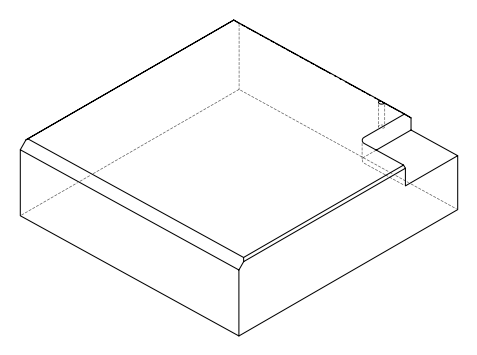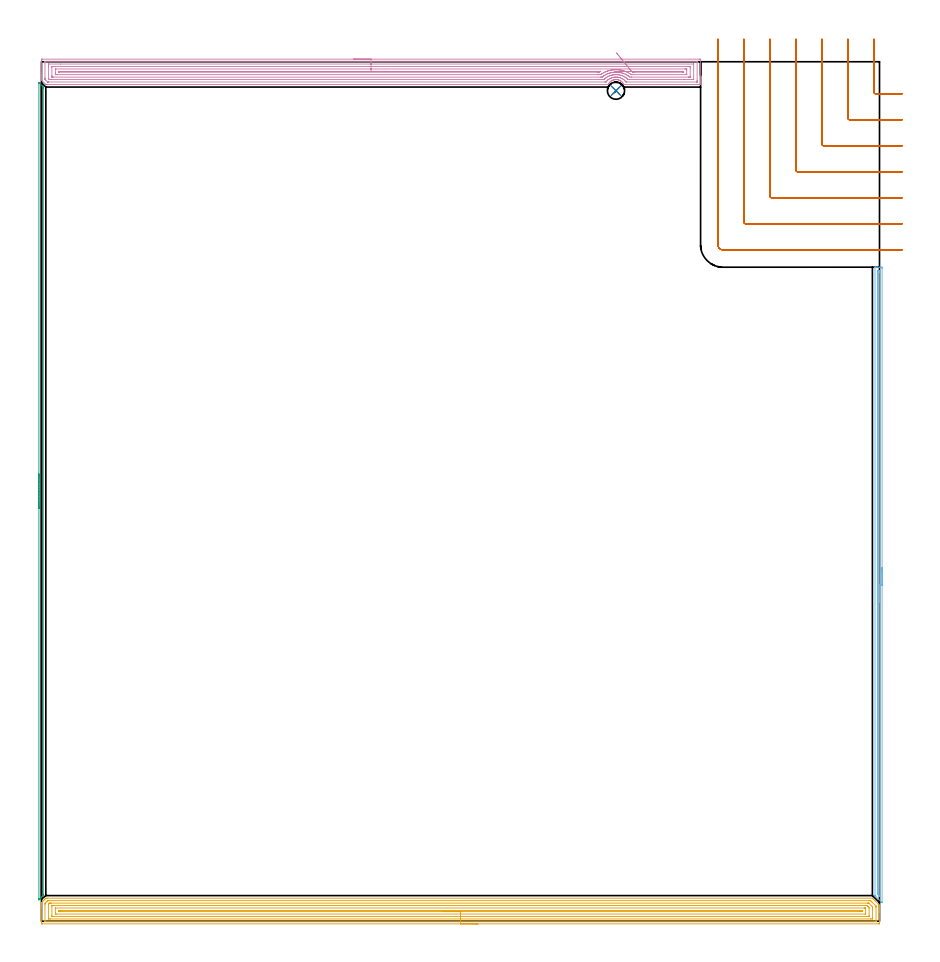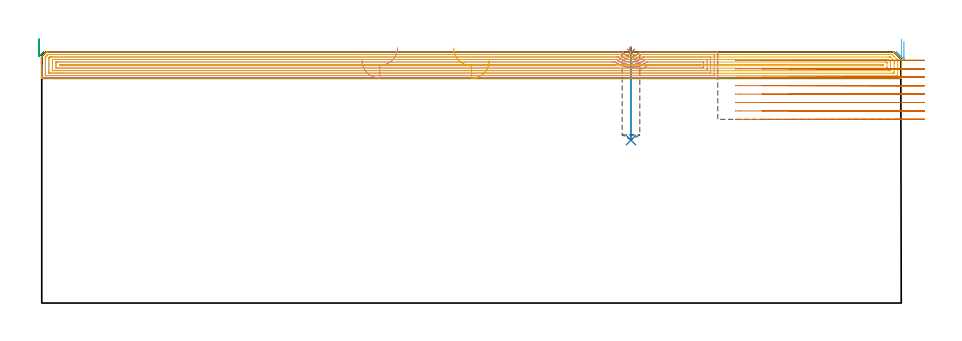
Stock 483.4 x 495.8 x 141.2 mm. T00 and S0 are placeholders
(PLAN: 7 operations, 3 tool changes, 68.9 min)
(1 SPOT_DRILL | STEP1POCKET | NXT0321_9005460120000 | 0.03 min | 4 mm3)
(2 DRILL_BLIND_HOLE_INTO_CENTER | STEP1POCKET | UGT0301_494 | 0.21 min | 3638 mm3)
(3 AREA_MILL | FG_CHAMFER_SURFACE | UGT0205_001 | 3.91 min | 1481 mm3)
(4 AREA_MILL_1 | FG_CHAMFER_SURFACE_1 | UGT0205_001 | 18.49 min | 41264 mm3)
(5 AREA_MILL_2 | FG_CHAMFER_SURFACE_2 | UGT0205_001 | 23.37 min | 52917 mm3)
(6 AREA_MILL_3 | FG_CHAMFER_SURFACE_3 | UGT0205_001 | 6 min | 3077 mm3)
(7 MILL_CORNER_NOTCH_RECTANGULAR | CORNER_NOTCH_RECTANGULAR | UGT0201_094 | Follow Part, ap 5, ae 75% | 16.94 min | 461401 mm3)
(TOOL NXT0321_9005460120000 | NC Spot Drill, 142deg, 12mm, Carbide, Uncoated | D12 PA142 FL30 Z2)
(TOOL UGT0301_494 | Carbide Drill 9.9 mm | D9.9 PA118 FL87 Z2)
(TOOL UGT0205_001 | Chamfer Mill 20 x 3 x 45 deg. | D20 FL50 Z2)
(TOOL UGT0201_094 | End mill 20 mm | D20 FL38 Z4)
(OP 1 SPOT_DRILL)
G17 G21 G94 G90
T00 M6
G54
G17 G0 G90 X331.4 Y479.1 S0 M3
G43 Z151.2 H0
G94 G81 G98 Z140.774 F250. R144.2
G80
M5
M2
(OP 2 DRILL_BLIND_HOLE_INTO_CENTER)
G17 G21 G94 G90
T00 M6
G54
G17 G0 G90 X331.4 Y479.1 S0 M3
G43 Z151.2 H0
G94 G81 G98 Z91.6 F250. R143.2
G80
M5
M2
(OP 3 AREA_MILL)
G17 G21 G94 G90
T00 M6
G54
G17 G0 G90 X-1.5 Y238. S1061 M3
G43 Z151.2 H0
Z148.7
G94 G1 Y238.038 Z147.828 F250.
Y238.152 Z146.963
Y238.341 Z146.112
Y238.603 Z145.28
Y238.937 Z144.474
Y239.34 Z143.7
Y239.808 Z142.964
Y240.339 Z142.272
Y240.929 Z141.629
Y241.572 Z141.04
Y242.264 Z140.508
Y243. Z140.04
Y243.774 Z139.637
Y244.58 Z139.303
Y245.412 Z139.041
Y246.263 Z138.852
Y247.128 Z138.738
Y248. Z138.7
X-1.499 Y483.671 Z138.699
X-1.494 Y483.683 Z138.703
X-1.475 Y483.671 Z138.723
X-1.358 Y483.558 Z138.841
X-0.169 Y482.369 Z140.031
X0.188 Y482.014 Z140.384
X0.317 Y481.883 Z140.516
X0.615 Y481.585 Z140.815
X0.911 Y481.287 Z141.109
X0.994 Y481.202 Z141.192
X1. Y480.393 Z141.2
Y15.606
X0.998 Y14.806 Z141.196
X0.996 Y14.799 Z141.194
X0.912 Y14.712 Z141.11
X0.626 Y14.424 Z140.821
X0.467 Y14.266 Z140.664
X0.35 Y14.149 Z140.547
X0.188 Y13.985 Z140.383
X0.02 Y13.819 Z140.218
X-0.25 Y13.549 Z139.948
X-0.427 Y13.372 Z139.77
X-1.009 Y12.791 Z139.19
X-1.492 Y12.308 Z138.706
X-1.494 Y12.325 Z138.705
X-1.498 Y12.478 Z138.702
X-1.5 Y12.794 Z138.7
Y12.925
Y248.
Y248.871 Z138.738
Y249.736 Z138.852
Y250.588 Z139.041
Y251.42 Z139.303
Y252.226 Z139.637
Y253. Z140.04
Y253.736 Z140.508
Y254.428 Z141.04
Y255.071 Z141.629
Y255.66 Z142.272
Y256.191 Z142.964
Y256.66 Z143.7
Y257.063 Z144.474
Y257.397 Z145.28
Y257.659 Z146.112
Y257.848 Z146.963
Y257.962 Z147.828
Y258. Z148.7
G0 Z151.2
M5
M2
(OP 4 AREA_MILL_1)
G17 G21 G94 G90
T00 M6
G54
G17 G0 G90 X180.1 Y497.3 S1061 M3
G43 Z151.2 H0
Z136.6
G94 G1 X180.138 Z135.728 F250.
X180.252 Z134.863
X180.441 Z134.012
X180.703 Z133.18
X181.037 Z132.374
X181.44 Z131.6
X181.908 Z130.864
X182.44 Z130.172
X183.029 Z129.529
X183.672 Z128.94
X184.364 Z128.408
X185.1 Z127.94
X185.874 Z127.537
X186.68 Z127.203
X187.512 Z126.941
X188.364 Z126.752
X189.228 Z126.638
X190.1 Z126.6
X379.576
X379.866 Y497.297 Z126.602
X380.19 Y497.292 Z126.606
X380.2 Y496.964 Z126.934
Y485.984 Z137.911
Y484.552 Z139.344
Y484.199 Z139.696
Y483.492 Z140.407
Y483.18 Z140.72
Y482.763 Z141.128
X380.19 Y482.703 Z141.188
X380.023 Y482.7 Z141.2
X336.676
X335.889 Y482.706 Z141.191
X335.801 Y482.857 Z141.043
X335.71 Y483.03 Z140.87
X335.521 Y483.327 Z140.572
X335.481 Y483.384 Z140.516
X335.315 Y483.617 Z140.283
X335.201 Y483.752 Z140.145
X335.075 Y483.903 Z139.995
X334.817 Y484.176 Z139.721
X334.63 Y484.344 Z139.554
X334.435 Y484.504 Z139.394
X334.239 Y484.645 Z139.255
X334.184 Y484.685 Z139.215
X333.923 Y484.85 Z139.049
X333.484 Y485.078 Z138.819
X333.03 Y485.268 Z138.632
X332.834 Y485.334 Z138.566
X332.636 Y485.393 Z138.507
X332.388 Y485.445 Z138.454
X332.207 Y485.475 Z138.423
X332.137 Y485.486 Z138.411
X331.691 Y485.533 Z138.365
X331.495 Y485.532 Z138.358
X331.315 Y485.534
X331.314
X331.244 Y485.535 Z138.359
X331.233 Y485.534
X331.124 Y485.526 Z138.367
X331.097 Y485.525 Z138.371
X331.073 Y485.524 Z138.374
X330.872 Y485.51 Z138.389
X330.795 Y485.504 Z138.395
X330.756 Y485.498 Z138.401
X330.42 Y485.441 Z138.454
X330.378 Y485.435 Z138.462
X330.35 Y485.431 Z138.467
X330.282 Y485.417 Z138.482
X330.164 Y485.392 Z138.507
X330.153 Y485.389 Z138.511
X329.973 Y485.328 Z138.565
X329.807 Y485.276 Z138.62
X329.799 Y485.273 Z138.623
X329.526 Y485.167 Z138.728
X329.457 Y485.141 Z138.755
X329.002 Y484.918 Z138.981
X328.799 Y484.794 Z139.105
X328.564 Y484.649 Z139.249
X328.366 Y484.504 Z139.394
X328.064 Y484.24 Z139.66
X328.006 Y484.189 Z139.711
X327.67 Y483.846 Z140.051
X327.596 Y483.752 Z140.143
X327.486 Y483.615 Z140.281
X327.292 Y483.331 Z140.569
X327.191 Y483.182 Z140.718
X327.158 Y483.126 Z140.774
X327.01 Y482.864 Z141.034
X326.955 Y482.769 Z141.127
X326.909 Y482.704 Z141.19
X326.845 Y482.7 Z141.2
X3.305
X2.503 Z141.197
X2.498 Y482.702 Z141.196
X0.109 Y485.091 Z138.807
X0.01 Y485.192 Z138.704
X0.004 Y485.216 Z138.681
X0. Y485.797 Z138.102
Y486.17 Z137.73
Y486.876 Z137.019
Y488.122 Z135.775
Y489.554 Z134.342
Y496.424 Z127.473
X0.002 Y496.694 Z127.204
X0.007 Y497.292 Z126.606
X0.024 Y497.293 Z126.604
X0.624 Y497.3 Z126.6
X190.1
Y495.886 Z128.014
X377.873
X378.043 Y495.884 Z128.016
X378.155 Y495.881 Z128.019
X378.19 Y495.879 Z128.021
X378.193 Y495.875 Z128.025
X378.196 Y495.86 Z128.04
X378.199 Y495.801 Z128.099
X378.2 Y485.091 Z138.809
Y484.681 Z139.219
X378.196 Y484.199 Z139.701
X378.194 Y484.148 Z139.752
X378.191 Y484.128 Z139.772
X378.126 Y484.121 Z139.779
X377.958 Y484.116 Z139.784
X377.873 Y484.115 Z139.785
X337.57 Y484.114 Z139.786
X337.209 Y484.121 Z139.779
X337.185 Y484.146 Z139.754
X337.138 Y484.199 Z139.701
X336.676 Y484.742 Z139.158
X336.333 Y485.091 Z138.809
X336.036 Y485.347 Z138.553
X335.782 Y485.543 Z138.357
X335.522 Y485.726 Z138.174
X335.105 Y485.984 Z137.916
X334.889 Y486.1 Z137.8
X334.648 Y486.224 Z137.676
X333.995 Y486.499 Z137.401
X333.674 Y486.609 Z137.291
X333.244 Y486.733 Z137.167
X333.101 Y486.764 Z137.136
X332.506 Y486.876 Z137.024
X332.207 Y486.909 Z136.991
X332.171 Y486.912 Z136.988
X331.724 Y486.941 Z136.959
X331.314 Y486.947 Z136.953
X331.243 Y486.946 Z136.954
X330.42 Y486.892 Z137.008
X330.405 Y486.891 Z137.009
X330.308 Y486.876 Z137.024
X329.646 Y486.756 Z137.144
X329.592 Y486.744 Z137.156
X329.526 Y486.726 Z137.174
X328.958 Y486.551 Z137.349
X328.82 Y486.501 Z137.399
X328.632 Y486.428 Z137.472
X328.318 Y486.297 Z137.603
X327.738 Y486.013 Z137.887
X327.719 Y486.003 Z137.897
X327.688 Y485.984 Z137.916
X327.172 Y485.656 Z138.244
X326.845 Y485.412 Z138.488
X326.672 Y485.264 Z138.636
X326.478 Y485.091 Z138.809
X326.212 Y484.83 Z139.07
X325.951 Y484.558 Z139.342
X325.79 Y484.36 Z139.54
X325.661 Y484.199 Z139.701
X325.607 Y484.133 Z139.767
X325.594 Y484.121 Z139.779
X325.508 Y484.118 Z139.782
X325.396 Y484.116 Z139.784
X325.226 Y484.114 Z139.786
X325.142
X4.114
X3.945 Y484.116 Z139.784
X3.607 Y484.121 Z139.779
X3.537 Y484.124 Z139.776
X3.525 Y484.132 Z139.768
X3.5 Y484.153 Z139.747
X3.452 Y484.199 Z139.701
X2.411 Y485.24 Z138.66
X2.047 Y485.615 Z138.285
X2.01 Y485.666 Z138.234
X2.006 Y485.738 Z138.162
X2.002 Y485.847 Z138.053
X2.001 Y485.984 Z137.916
X2. Y486.394 Z137.506
Y495.319 Z128.581
X2.004 Y495.801 Z128.099
X2.006 Y495.852 Z128.048
X2.009 Y495.872 Z128.028
X2.074 Y495.879 Z128.021
X2.242 Y495.884 Z128.016
X2.327 Y495.885 Z128.015
X190.1 Y495.886 Z128.014
Y494.472 Z129.428
X376.001 Y494.471 Z129.429
X376.153 Y494.47 Z129.43
X376.178 Y494.468 Z129.432
X376.185 Y494.466 Z129.434
X376.19 Y494.452 Z129.448
X376.196 Y494.347 Z129.553
X376.199 Y494.215 Z129.685
Y485.787 Z138.113
X376.193 Y485.587 Z138.313
X376.19 Y485.536 Z138.364
X376.171 Y485.534 Z138.366
X376.115 Y485.531 Z138.369
X376.001 Y485.529 Z138.371
X370.639 Y485.528 Z138.372
X338.919 Y485.529 Z138.371
X338.464 Y485.531 Z138.369
X338.399 Y485.533 Z138.367
X338.363 Y485.535 Z138.365
X338.329 Y485.563 Z138.337
X338.181 Y485.702 Z138.198
X337.884 Y485.984 Z137.916
X337.57 Y486.255 Z137.645
X337.218 Y486.527 Z137.373
X336.712 Y486.876 Z137.024
X336.676 Y486.9 Z137.
X336.614 Y486.938 Z136.962
X335.782 Y487.386 Z136.514
X334.896 Y487.769 Z136.131
X334.884 Y487.773 Z136.127
X334.348 Y487.942 Z135.958
X333.995 Y488.043 Z135.857
X333.637 Y488.126 Z135.774
X333.101 Y488.223 Z135.677
X332.575 Y488.294 Z135.606
X332.207 Y488.326 Z135.574
X331.913 Y488.349 Z135.551
X331.619 Y488.356 Z135.544
X331.314 Y488.36 Z135.54
X330.75 Y488.332 Z135.568
X330.42 Y488.309 Z135.591
X330.157 Y488.289 Z135.611
X329.929 Y488.258 Z135.642
X329.526 Y488.189 Z135.711
X329.169 Y488.125 Z135.775
X328.926 Y488.074 Z135.826
X328.632 Y487.993 Z135.907
X328.46 Y487.941 Z135.959
X327.921 Y487.769 Z136.131
X327.788 Y487.719 Z136.181
X327.738 Y487.699 Z136.201
X327.163 Y487.451 Z136.449
X326.845 Y487.294 Z136.606
X326.568 Y487.153 Z136.747
X326.095 Y486.876 Z137.024
X326.006 Y486.821 Z137.079
X325.951 Y486.785 Z137.115
X325.482 Y486.452 Z137.448
X325.057 Y486.106 Z137.794
X324.992 Y486.049 Z137.851
X324.92 Y485.984 Z137.916
X324.533 Y485.614 Z138.286
X324.476 Y485.563 Z138.337
X324.444 Y485.535 Z138.365
X324.391 Y485.534 Z138.366
X324.163 Y485.531 Z138.369
X323.725 Y485.529 Z138.371
X323.27 Y485.528 Z138.372
X5.548 Y485.529 Z138.371
X5.092 Y485.53 Z138.37
X4.651 Y485.533 Z138.367
X4.6 Y485.535 Z138.365
X4.569 Y485.542 Z138.358
X4.455 Y485.651 Z138.249
X4.283 Y485.817 Z138.083
X4.199 Y485.901 Z137.999
X4.119 Y485.984 Z137.916
X4.041 Y486.07 Z137.83
X4.01 Y486.11 Z137.79
X4.006 Y486.133 Z137.767
X4.001 Y486.181 Z137.719
X4. Y493.124 Z130.776
Y494.016 Z129.884
X4.001 Y494.214 Z129.686
X4.007 Y494.413 Z129.487
X4.01 Y494.464 Z129.436
X4.029 Y494.466 Z129.434
X4.085 Y494.469 Z129.431
X4.199 Y494.471 Z129.429
X10.874 Y494.472 Z129.428
X190.1
Y493.057 Z130.843
X373.387
X374.154 Y493.05 Z130.85
X374.19 Y493.048 Z130.852
X374.193 Y493. Z130.9
X374.197 Y492.892 Z131.008
X374.199 Y492.677 Z131.223
X374.2 Y492.245 Z131.655
X374.199 Y487.329 Z136.571
X374.197 Y487.11 Z136.79
X374.193 Y487. Z136.9
X374.19 Y486.952 Z136.948
X374.141 Y486.949 Z136.951
X373.32 Y486.943 Z136.957
X373.253
X340.251
X340.183 Y486.944 Z136.956
X339.357 Y486.961 Z136.939
X338.905 Y487.328 Z136.572
X338.464 Y487.644 Z136.256
X338.28 Y487.769 Z136.131
X337.845 Y488.045 Z135.855
X337.57 Y488.2 Z135.7
X337.27 Y488.362 Z135.538
X337.045 Y488.483 Z135.417
X336.682 Y488.661 Z135.239
X336.671 Y488.666 Z135.234
X335.782 Y489.029 Z134.871
X335.229 Y489.213 Z134.687
X334.889 Y489.313 Z134.587
X334.506 Y489.412 Z134.488
X334.027 Y489.521 Z134.379
X333.995 Y489.528 Z134.372
X333.851 Y489.554 Z134.346
X333.101 Y489.664 Z134.236
X332.974 Y489.681 Z134.219
X332.207 Y489.749 Z134.151
X331.999 Y489.762 Z134.138
X331.314 Y489.774 Z134.126
X331.1 Y489.767 Z134.133
X330.42 Y489.732 Z134.168
X330.252 Y489.721 Z134.179
X329.902 Y489.691 Z134.209
X329.526 Y489.646 Z134.254
X329.445 Y489.635 Z134.265
X328.963 Y489.554 Z134.346
X328.683 Y489.503 Z134.397
X328.632 Y489.492 Z134.408
X328.259 Y489.408 Z134.492
X327.966 Y489.327 Z134.573
X327.738 Y489.26 Z134.64
X327.285 Y489.114 Z134.786
X326.845 Y488.96 Z134.94
X326.631 Y488.874 Z135.026
X326.115 Y488.661 Z135.239
X326.003 Y488.61 Z135.29
X325.951 Y488.585 Z135.315
X325.412 Y488.307 Z135.593
X325.057 Y488.103 Z135.797
X324.849 Y487.977 Z135.923
X324.519 Y487.769 Z136.131
X324.308 Y487.624 Z136.276
X324.163 Y487.521 Z136.379
X323.8 Y487.239 Z136.661
X323.463 Y486.975 Z136.925
X323.421 Y486.949 Z136.951
X323.373 Y486.947 Z136.953
X323.27 Y486.944 Z136.956
X323.203 Y486.943 Z136.957
X322.376
X6.813
X6.046 Y486.95 Z136.95
X6.01 Y486.952 Z136.948
X6.007 Y487. Z136.9
X6.003 Y487.108 Z136.792
X6.001 Y487.323 Z136.577
X6. Y487.755 Z136.145
X6.001 Y492.671 Z131.229
X6.003 Y492.89 Z131.01
X6.007 Y493. Z130.9
X6.01 Y493.048 Z130.852
X6.06 Y493.051 Z130.849
X6.88 Y493.057 Z130.843
X6.947
X190.1
Y491.643 Z132.257
X371.228
X371.533 Y491.642 Z132.258
X372.126 Y491.639 Z132.261
X372.173 Y491.636 Z132.264
X372.19 Y491.627 Z132.273
X372.196 Y491.568 Z132.332
X372.198 Y491.339 Z132.561
X372.2 Y490.672 Z133.228
Y488.661 Z135.239
X372.199 Y488.495 Z135.405
X372.198 Y488.411 Z135.489
X372.194 Y488.371 Z135.529
X372.191 Y488.365 Z135.535
X372.181 Y488.362 Z135.538
X372.142 Y488.36 Z135.54
X371.837 Y488.357 Z135.543
X340.555
X340.404 Y488.359 Z135.541
X340.328 Y488.361 Z135.539
X340.293 Y488.364 Z135.536
X340.251 Y488.388 Z135.512
X339.85 Y488.661 Z135.239
X339.357 Y488.984 Z134.916
X339.108 Y489.141 Z134.759
X338.576 Y489.441 Z134.459
X338.464 Y489.502 Z134.398
X338.365 Y489.554 Z134.346
X337.829 Y489.812 Z134.088
X337.57 Y489.925 Z133.975
X336.922 Y490.2 Z133.7
X336.676 Y490.294 Z133.606
X336.232 Y490.446 Z133.454
X335.782 Y490.584 Z133.316
X335.589 Y490.639 Z133.261
X334.889 Y490.808 Z133.092
X334.432 Y490.902 Z132.998
X333.995 Y490.972 Z132.928
X333.375 Y491.065 Z132.835
X333.101 Y491.094 Z132.806
X332.389 Y491.157 Z132.743
X332.207 Y491.168 Z132.732
X331.465 Y491.187 Z132.713
X331.314 Y491.188 Z132.712
X330.598 Y491.16 Z132.74
X330.42 Y491.15 Z132.75
X329.762 Y491.103 Z132.797
X329.526 Y491.08 Z132.82
X328.968 Y491.004 Z132.896
X328.632 Y490.947 Z132.953
X328.207 Y490.871 Z133.029
X327.738 Y490.774 Z133.126
X327.475 Y490.71 Z133.19
X326.845 Y490.531 Z133.369
X326.78 Y490.511 Z133.389
X326.577 Y490.446 Z133.454
X326.113 Y490.284 Z133.616
X325.951 Y490.225 Z133.675
X325.473 Y490.032 Z133.868
X325.057 Y489.856 Z134.044
X324.851 Y489.76 Z134.14
X324.427 Y489.554 Z134.346
X324.253 Y489.464 Z134.436
X324.163 Y489.415 Z134.485
X323.689 Y489.135 Z134.765
X323.27 Y488.878 Z135.022
X323.138 Y488.793 Z135.107
X322.945 Y488.661 Z135.239
X322.611 Y488.427 Z135.473
X322.523 Y488.366 Z135.534
X322.376 Y488.363 Z135.537
X321.786 Y488.358 Z135.542
X321.482 Y488.357 Z135.543
X320.893
X8.972
X8.668 Y488.358 Z135.542
X8.074 Y488.361 Z135.539
X8.027 Y488.364 Z135.536
X8.01 Y488.373 Z135.527
X8.004 Y488.432 Z135.468
X8.002 Y488.661 Z135.239
X8. Y489.328 Z134.572
Y491.339 Z132.561
X8.001 Y491.505 Z132.395
X8.002 Y491.589 Z132.311
X8.006 Y491.63 Z132.27
X8.009 Y491.635 Z132.265
X8.019 Y491.638 Z132.262
X8.058 Y491.64 Z132.26
X8.363 Y491.643 Z132.257
X190.1
Y490.229 Z133.671
X321.701 Y490.228 Z133.672
X322.34 Y490.223 Z133.677
X322.376 Y490.222 Z133.678
Y490.216 Z133.684
Y490.213 Z133.687
X321.971 Y489.958 Z133.942
X321.869 Y489.895 Z134.005
X321.77 Y489.834 Z134.066
X321.69 Y489.786 Z134.114
X321.623 Y489.778 Z134.122
X321.482 Y489.775 Z134.125
X321.263 Y489.772 Z134.128
X320.806 Y489.771 Z134.129
X320.588
X10.455
X10.236 Y489.773 Z134.127
X10.08 Y489.776 Z134.124
X10.011 Y489.778 Z134.122
X10.008 Y489.818 Z134.082
X10.004 Y490.004 Z133.896
X10.01 Y490.22 Z133.68
X10.455 Y490.226 Z133.674
X10.674 Y490.228 Z133.672
X11.131 Y490.229 Z133.671
X11.349
X190.1
X190.972 Z133.709
X191.836 Z133.823
X192.688 Z134.012
X193.52 Z134.274
X194.326 Z134.608
X195.1 Z135.011
X195.836 Z135.48
X196.528 Z136.011
X197.171 Z136.6
X197.76 Z137.243
X198.292 Z137.935
X198.76 Z138.671
X199.163 Z139.445
X199.497 Z140.251
X199.759 Z141.083
X199.948 Z141.935
X200.062 Z142.799
X200.1 Z143.671
G0 Z151.2
X330.617 Y490.084
Z143.816
G1 X330.643 Y490.085 Z142.944
X330.745 Y490.086 Z142.078
X330.922 Y490.089 Z141.224
X331.172 Y490.092 Z140.388
X331.495 Y490.097 Z139.578
X331.887 Y490.102 Z138.798
X332.345 Y490.109 Z138.056
X332.867 Y490.116 Z137.357
X333.447 Y490.124 Z136.705
X334.082 Y490.133 Z136.107
X334.766 Y490.142 Z135.566
X335.495 Y490.152 Z135.087
X336.263 Y490.163 Z134.674
X337.065 Y490.174 Z134.329
X337.893 Y490.186 Z134.055
X338.742 Y490.198 Z133.854
X339.605 Y490.21 Z133.728
X340.476 Y490.222 Z133.678
X340.653 Y490.224 Z133.676
X341.145 Y490.228 Z133.672
X369.745 Y490.229 Z133.671
X369.964 Y490.228 Z133.672
X370.12 Y490.225 Z133.675
X370.189 Y490.222 Z133.678
X370.192 Y490.182 Z133.718
X370.199 Y489.993 Z133.907
Y489.913 Z133.987
X370.194 Y489.814 Z134.086
X370.19 Y489.777 Z134.123
X370.181 Y489.775 Z134.125
X370.149 Y489.773 Z134.127
X369.876 Y489.771 Z134.129
X369.745
X341.821
X341.603 Y489.772 Z134.128
X341.145 Y489.778 Z134.122
X341.113 Y489.781 Z134.119
X341.07 Y489.805 Z134.095
X340.962 Y489.872 Z134.028
X340.581 Y490.117 Z133.783
X340.526 Y490.16 Z133.74
X340.476 Y490.222 Z133.678
X340.023 Y490.773 Z133.175
X339.544 Y491.355 Z132.737
X339.043 Y491.965 Z132.365
X338.524 Y492.598 Z132.064
X337.989 Y493.248 Z131.836
X337.444 Y493.912 Z131.681
X336.892 Y494.583 Z131.602
X336.339 Y495.257 Z131.599
X335.787 Y495.929 Z131.672
X335.241 Y496.593 Z131.821
X334.706 Y497.245 Z132.044
X334.185 Y497.879 Z132.34
X333.682 Y498.491 Z132.706
X333.201 Y499.076 Z133.139
X332.747 Y499.629 Z133.637
X332.321 Y500.147 Z134.196
X331.928 Y500.625 Z134.811
X331.571 Y501.06 Z135.477
G0 Z151.2
M5
M2
(OP 5 AREA_MILL_2)
G17 G21 G94 G90
T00 M6
G54
G17 G0 G90 X251.7 Y-1.5 S1061 M3
G43 Z151.2 H0
Z136.4
G94 G1 X251.662 Z135.528 F250.
X251.548 Z134.664
X251.359 Z133.812
X251.097 Z132.98
X250.763 Z132.174
X250.36 Z131.4
X249.892 Z130.664
X249.36 Z129.972
X248.771 Z129.329
X248.128 Z128.74
X247.436 Z128.208
X246.7 Z127.74
X245.926 Z127.337
X245.12 Z127.003
X244.288 Z126.741
X243.436 Z126.552
X242.572 Z126.438
X241.7 Z126.4
X0.612
X0.107 Y-1.495 Z126.403
X0.01 Y-1.492 Z126.406
X0. Y-1.39 Z126.507
Y7.654 Z135.548
Y8.205 Z136.102
Y8.53 Z136.426
Y9.082 Z136.978
Y9.407 Z137.302
Y10.057 Z137.957
Y10.722 Z138.621
X0.001 Y10.779 Z138.679
X0.003 Y10.804 Z138.702
X0.944 Y11.745 Z139.643
X1.058 Y11.86 Z139.757
X1.236 Y12.037 Z139.935
X1.505 Y12.306 Z140.204
X1.673 Y12.476 Z140.37
X1.838 Y12.639 Z140.537
X1.951 Y12.752 Z140.65
X2.112 Y12.914 Z140.809
X2.398 Y13.197 Z141.095
X2.498 Y13.294 Z141.191
X3.291 Y13.3 Z141.2
X479.216
X479.294 Y13.296 Z141.19
X479.354 Y13.247 Z141.144
X479.663 Y12.938 Z140.836
X480.93 Y11.67 Z139.57
X483.235 Y9.366 Z137.265
X483.278 Y9.322 Z137.221
X483.39 Y9.2 Z137.095
X483.4 Y9.082 Z136.981
Y8.304 Z136.203
Y7.654 Z135.549
Y6.452 Z134.349
Y5.9 Z133.794
Y5.299 Z133.194
Y-0.514 Z127.384
X483.395 Y-1.114 Z126.783
X483.39 Y-1.492 Z126.405
X483.177 Y-1.496 Z126.402
X482.788 Y-1.5 Z126.4
X241.7
Y-0.086 Z127.814
X2.398 Y-0.085 Z127.815
X2.242 Y-0.084 Z127.816
X2.048 Y-0.079 Z127.821
X2.009 Y-0.077 Z127.823
X2.005 Y-0.05 Z127.85
X2.003 Y-0.02 Z127.88
X2. Y0.153 Z128.053
X2.001 Y9.797 Z137.697
X2.008 Y10.284 Z138.184
X2.01 Y10.331 Z138.231
X2.034 Y10.372 Z138.272
X2.091 Y10.435 Z138.335
X2.165 Y10.513 Z138.413
X2.398 Y10.748 Z138.648
X2.81 Y11.161 Z139.061
X3.048 Y11.399 Z139.299
X3.291 Y11.639 Z139.539
X3.496 Y11.836 Z139.736
X3.543 Y11.879 Z139.779
X3.63 Y11.881 Z139.781
X3.814 Y11.884 Z139.784
X4.184 Y11.885 Z139.785
X4.338 Y11.886 Z139.786
X477.585
X477.954 Y11.884 Z139.784
X478.139 Y11.881 Z139.781
X478.229 Y11.879 Z139.779
X478.272 Y11.866 Z139.766
X478.323 Y11.821 Z139.721
X478.989 Y11.161 Z139.061
X479.216 Y10.934 Z138.834
X481.002 Y9.147 Z137.047
X481.308 Y8.834 Z136.734
X481.381 Y8.757 Z136.657
X481.39 Y8.66 Z136.56
X481.394 Y8.53 Z136.43
X481.399 Y8.14 Z136.04
Y0.119 Z128.019
X481.396 Y0.015 Z127.915
X481.39 Y-0.054 Z127.846
X481.386 Y-0.079 Z127.821
X480.848 Y-0.086 Z127.814
X241.7
Y1.328 Z129.228
X5.077 Y1.329 Z129.229
X4.371 Y1.332 Z129.232
X4.184 Y1.335 Z129.235
X4.01 Y1.343 Z129.243
X4.005 Y1.516 Z129.416
X4.001 Y1.695 Z129.595
Y9.586 Z137.486
X4.006 Y9.768 Z137.668
X4.01 Y9.886 Z137.786
X4.055 Y9.944 Z137.844
X4.184 Y10.082 Z137.982
X4.285 Y10.185 Z138.085
X4.385 Y10.284 Z138.184
X4.525 Y10.418 Z138.318
X4.575 Y10.464 Z138.364
X4.695 Y10.467 Z138.367
X4.887 Y10.47 Z138.37
X5.077 Y10.471 Z138.371
X5.778 Y10.472 Z138.372
X476.538 Y10.471 Z138.371
X476.729 Y10.47 Z138.37
X477.111 Y10.466 Z138.366
X477.216 Y10.465 Z138.365
X477.247 Y10.442 Z138.342
X477.305 Y10.39 Z138.29
X477.417 Y10.284 Z138.184
X477.431 Y10.27 Z138.17
X479.171 Y8.53 Z136.43
X479.216 Y8.484 Z136.384
X479.319 Y8.378 Z136.278
X479.367 Y8.324 Z136.224
X479.39 Y8.296 Z136.196
X479.393 Y8.194 Z136.094
X479.398 Y7.834 Z135.734
X479.4 Y6.777 Z134.677
Y2.213 Z130.113
X479.395 Y1.516 Z129.416
X479.393 Y1.343 Z129.243
X479.216 Y1.335 Z129.235
X478.514 Y1.33 Z129.23
X478.323 Y1.329 Z129.229
X241.7 Y1.328 Z129.228
Y2.743 Z130.643
X6.862
X6.505 Y2.744 Z130.644
X6.136 Y2.747 Z130.647
X6.068 Y2.75 Z130.65
X6.01 Y2.757 Z130.657
X6. Y3.27 Z131.17
X6.001 Y8.53 Z136.43
X6.01 Y8.954 Z136.854
X6.013 Y9.05 Z136.95
X6.147 Y9.053 Z136.953
X6.327 Y9.056 Z136.956
X6.862 Y9.057 Z136.957
X7.219
X475.645
X476.003 Y9.056 Z136.956
X476.134 Y9.052 Z136.952
X476.165 Y9.051 Z136.951
X476.209 Y9.03 Z136.93
X476.343 Y8.902 Z136.802
X476.538 Y8.713 Z136.613
X476.72 Y8.53 Z136.43
X476.896 Y8.352 Z136.252
X477.226 Y8.014 Z135.914
X477.39 Y7.84 Z135.74
X477.394 Y7.789 Z135.689
X477.4 Y7.684 Z135.584
X477.399 Y3.27 Z131.17
X477.39 Y2.847 Z130.747
X477.387 Y2.749 Z130.649
X477.253 Y2.747 Z130.647
X477.073 Y2.744 Z130.644
X476.538 Y2.743 Z130.643
X476.181
X241.7
Y4.157 Z132.057
X8.638
X8.206 Y4.164 Z132.064
X8.01 Y4.173 Z132.073
X8.007 Y4.287 Z132.187
X8.001 Y4.782 Z132.682
Y7.412 Z135.312
X8.008 Y7.625 Z135.525
X8.01 Y7.637 Z135.537
X8.016 Y7.639 Z135.539
X8.042 Y7.642 Z135.542
X8.097 Y7.643 Z135.543
X8.207
X474.762
X474.978 Y7.641 Z135.541
X475.086 Y7.639 Z135.539
X475.136 Y7.636 Z135.536
X475.178 Y7.612 Z135.512
X475.321 Y7.469 Z135.369
X475.39 Y7.387 Z135.287
X475.394 Y7.265 Z135.165
X475.399 Y7.018 Z134.918
Y4.388 Z132.288
X475.392 Y4.175 Z132.075
X475.39 Y4.163 Z132.063
X475.384 Y4.161 Z132.061
X475.358 Y4.158 Z132.058
X475.303 Y4.157 Z132.057
X475.193
X241.7
Y5.571 Z133.471
X10.769
X10.434 Y5.572 Z133.472
X10.099 Y5.575 Z133.475
X10.013 Y5.578 Z133.478
X10.007 Y5.645 Z133.545
X10.002 Y5.758 Z133.658
X10.001 Y5.9 Z133.8
X10.005 Y6.113 Z134.013
X10.01 Y6.213 Z134.113
X10.106 Y6.222 Z134.122
X10.434 Y6.226 Z134.126
X10.992 Y6.229 Z134.129
X11.327
X472.631
X472.966 Y6.228 Z134.128
X473.301 Y6.225 Z134.125
X473.387 Y6.222 Z134.122
X473.393 Y6.155 Z134.055
X473.398 Y6.042 Z133.942
X473.399 Y5.9 Z133.8
X473.395 Y5.687 Z133.587
X473.39 Y5.587 Z133.487
X473.294 Y5.578 Z133.478
X472.966 Y5.574 Z133.474
X472.408 Y5.571 Z133.471
X472.073
X241.7
X240.828 Z133.509
X239.964 Z133.623
X239.112 Z133.812
X238.28 Z134.074
X237.474 Z134.408
X236.7 Z134.811
X235.964 Z135.28
X235.272 Z135.811
X234.629 Z136.4
X234.04 Z137.043
X233.508 Z137.735
X233.04 Z138.471
X232.637 Z139.245
X232.303 Z140.051
X232.041 Z140.883
X231.852 Z141.735
X231.738 Z142.599
X231.7 Z143.471
G0 Z151.2
M5
M2
(OP 6 AREA_MILL_3)
G17 G21 G94 G90
T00 M6
G54
G17 G0 G90 X484.9 Y204. S1061 M3
G43 Z151.2 H0
Z147.1
G94 G1 Y203.962 Z146.228 F250.
Y203.848 Z145.363
Y203.659 Z144.512
Y203.397 Z143.68
Y203.063 Z142.874
Y202.66 Z142.1
Y202.192 Z141.364
Y201.66 Z140.672
Y201.071 Z140.029
Y200.428 Z139.44
Y199.736 Z138.908
Y199. Z138.44
Y198.226 Z138.037
Y197.42 Z137.703
Y196.588 Z137.441
Y195.736 Z137.252
Y194.872 Z137.138
Y194. Z137.1
Y10.84
X484.899 Y10.81 Z137.099
X484.891 Y10.718
Y10.717
X484.864 Y10.732 Z137.126
X484.728 Y10.871 Z137.27
X484.592 Y11.006 Z137.404
X484.474 Y11.125 Z137.524
X481.001 Y14.598 Z140.998
X480.837 Y14.765 Z141.158
X480.804 Y14.805 Z141.189
X480.8 Y14.891 Z141.2
Y377.129
X480.802 Y377.29 Z141.188
X480.915 Y377.296 Z141.077
X481.035 Y377.3 Z140.964
X481.312 Z140.687
X481.979 Z140.016
X483.183 Z138.813
X483.721 Z138.273
X484.323 Z137.672
X484.592 Y377.296 Z137.403
X484.893 Y377.29 Z137.103
X484.897 Y376.995 Z137.101
X484.899 Y376.682
X484.9 Y194. Z137.1
X483.486 Z138.514
X483.485 Y14.891 Z138.515
X483.484 Y14.708 Z138.516
X483.481 Y14.617 Z138.519
X483.48 Y14.587 Z138.52
X483.458 Y14.604 Z138.542
X483.161 Y14.891 Z138.839
X482.85 Y15.201 Z139.15
X482.271 Y15.784 Z139.729
X482.231 Y15.83 Z139.769
X482.221 Y15.868 Z139.779
X482.219 Y15.947 Z139.781
X482.216 Y16.11 Z139.784
X482.214 Y16.436 Z139.786
Y16.677
X482.215 Y374.654 Z139.785
X482.217 Y374.896 Z139.783
X482.221 Y375.221 Z139.779
X482.226 Y375.29 Z139.774
X482.325 Y375.295 Z139.675
X482.457 Y375.299 Z139.543
X482.85 Z139.15
X483.329 Y375.298 Z138.671
X483.451 Y375.293 Z138.549
X483.474 Y375.291 Z138.526
X483.479 Y375.249 Z138.521
X483.483 Y375.14 Z138.517
X483.485 Y374.896 Z138.515
X483.486 Y374.244 Z138.514
Y194.
Y193.128 Z138.552
Y192.264 Z138.666
Y191.412 Z138.855
Y190.58 Z139.117
Y189.774 Z139.451
Y189. Z139.854
Y188.264 Z140.323
Y187.572 Z140.854
Y186.929 Z141.443
Y186.34 Z142.086
Y185.808 Z142.778
Y185.34 Z143.514
Y184.937 Z144.288
Y184.603 Z145.094
Y184.341 Z145.926
Y184.152 Z146.778
Y184.038 Z147.643
Y184. Z148.514
G0 Z151.2
M5
M2
(OP 7 MILL_CORNER_NOTCH_RECTANGULAR)
G17 G21 G94 G90
T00 M6
G54
G17 G0 G90 X480.2 Y508.8 S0 M3
G43 Z151.2 H0
Z136.462
G94 G1 Y505.8 F250.
Y478.293 F500.
G3 X481.193 Y477.3 R1.
G1 X493.4
X496.4 F250.
G0 Z151.2
X465.2 Y508.8
Z136.462
G1 Y505.8
Y463.293 F500.
G3 X466.193 Y462.3 R1.
G1 X493.4
X496.4 F250.
G0 Z151.2
X450.2 Y508.8
Z136.462
G1 Y505.8
Y448.294 F500.
G3 X451.194 Y447.3 R1.
G1 X493.4
X496.4 F250.
G0 Z151.2
X435.2 Y508.8
Z136.462
G1 Y505.8
Y433.294 F500.
G3 X436.194 Y432.3 R1.
G1 X493.4
X496.4 F250.
G0 Z151.2
X420.2 Y508.8
Z136.462
G1 Y505.8
Y418.294 F500.
G3 X421.194 Y417.3 R1.
G1 X493.4
X496.4 F250.
G0 Z151.2
X405.2 Y508.8
Z136.462
G1 Y505.8
Y403.295 F500.
G3 X406.195 Y402.3 R1.
G1 X493.4
X496.4 F250.
G0 Z151.2
X390.2 Y508.8
Z136.462
G1 Y505.8
Y390.2 F500.
G3 X393.1 Y387.3 R2.9
G1 X493.4
X496.4 F250.
G0 Z151.2
X480.2 Y508.8
Z131.725
G1 Y505.8
Y478.293 F500.
G3 X481.193 Y477.3 R1.
G1 X493.4
X496.4 F250.
G0 Z151.2
X465.2 Y508.8
Z131.725
G1 Y505.8
Y463.293 F500.
G3 X466.193 Y462.3 R1.
G1 X493.4
X496.4 F250.
G0 Z151.2
X450.2 Y508.8
Z131.725
G1 Y505.8
Y448.294 F500.
G3 X451.194 Y447.3 R1.
G1 X493.4
X496.4 F250.
G0 Z151.2
X435.2 Y508.8
Z131.725
G1 Y505.8
Y433.294 F500.
G3 X436.194 Y432.3 R1.
G1 X493.4
X496.4 F250.
G0 Z151.2
X420.2 Y508.8
Z131.725
G1 Y505.8
Y418.294 F500.
G3 X421.194 Y417.3 R1.
G1 X493.4
X496.4 F250.
G0 Z151.2
X405.2 Y508.8
Z131.725
G1 Y505.8
Y403.295 F500.
G3 X406.195 Y402.3 R1.
G1 X493.4
X496.4 F250.
G0 Z151.2
X390.2 Y508.8
Z131.725
G1 Y505.8
Y390.2 F500.
G3 X393.1 Y387.3 R2.9
G1 X493.4
X496.4 F250.
G0 Z151.2
X480.2 Y508.8
Z126.987
G1 Y505.8
Y478.293 F500.
G3 X481.193 Y477.3 R1.
G1 X493.4
X496.4 F250.
G0 Z151.2
X465.2 Y508.8
Z126.987
G1 Y505.8
Y463.293 F500.
G3 X466.193 Y462.3 R1.
G1 X493.4
X496.4 F250.
G0 Z151.2
X450.2 Y508.8
Z126.987
G1 Y505.8
Y448.294 F500.
G3 X451.194 Y447.3 R1.
G1 X493.4
X496.4 F250.
G0 Z151.2
X435.2 Y508.8
Z126.987
G1 Y505.8
Y433.294 F500.
G3 X436.194 Y432.3 R1.
G1 X493.4
X496.4 F250.
G0 Z151.2
X420.2 Y508.8
Z126.987
G1 Y505.8
Y418.294 F500.
G3 X421.194 Y417.3 R1.
G1 X493.4
X496.4 F250.
G0 Z151.2
X405.2 Y508.8
Z126.987
G1 Y505.8
Y403.295 F500.
G3 X406.195 Y402.3 R1.
G1 X493.4
X496.4 F250.
G0 Z151.2
X390.2 Y508.8
Z126.987
G1 Y505.8
Y390.2 F500.
G3 X393.1 Y387.3 R2.9
G1 X493.4
X496.4 F250.
G0 Z151.2
X480.2 Y508.8
Z122.25
G1 Y505.8
Y478.293 F500.
G3 X481.193 Y477.3 R1.
G1 X493.4
X496.4 F250.
G0 Z151.2
X465.2 Y508.8
Z122.25
G1 Y505.8
Y463.293 F500.
G3 X466.193 Y462.3 R1.
G1 X493.4
X496.4 F250.
G0 Z151.2
X450.2 Y508.8
Z122.25
G1 Y505.8
Y448.294 F500.
G3 X451.194 Y447.3 R1.
G1 X493.4
X496.4 F250.
G0 Z151.2
X435.2 Y508.8
Z122.25
G1 Y505.8
Y433.294 F500.
G3 X436.194 Y432.3 R1.
G1 X493.4
X496.4 F250.
G0 Z151.2
X420.2 Y508.8
Z122.25
G1 Y505.8
Y418.294 F500.
G3 X421.194 Y417.3 R1.
G1 X493.4
X496.4 F250.
G0 Z151.2
X405.2 Y508.8
Z122.25
G1 Y505.8
Y403.295 F500.
G3 X406.195 Y402.3 R1.
G1 X493.4
X496.4 F250.
G0 Z151.2
X390.2 Y508.8
Z122.25
G1 Y505.8
Y390.2 F500.
G3 X393.1 Y387.3 R2.9
G1 X493.4
X496.4 F250.
G0 Z151.2
X480.2 Y508.8
Z117.512
G1 Y505.8
Y478.293 F500.
G3 X481.193 Y477.3 R1.
G1 X493.4
X496.4 F250.
G0 Z151.2
X465.2 Y508.8
Z117.512
G1 Y505.8
Y463.293 F500.
G3 X466.193 Y462.3 R1.
G1 X493.4
X496.4 F250.
G0 Z151.2
X450.2 Y508.8
Z117.512
G1 Y505.8
Y448.294 F500.
G3 X451.194 Y447.3 R1.
G1 X493.4
X496.4 F250.
G0 Z151.2
X435.2 Y508.8
Z117.512
G1 Y505.8
Y433.294 F500.
G3 X436.194 Y432.3 R1.
G1 X493.4
X496.4 F250.
G0 Z151.2
X420.2 Y508.8
Z117.512
G1 Y505.8
Y418.294 F500.
G3 X421.194 Y417.3 R1.
G1 X493.4
X496.4 F250.
G0 Z151.2
X405.2 Y508.8
Z117.512
G1 Y505.8
Y403.295 F500.
G3 X406.195 Y402.3 R1.
G1 X493.4
X496.4 F250.
G0 Z151.2
X390.2 Y508.8
Z117.512
G1 Y505.8
Y390.2 F500.
G3 X393.1 Y387.3 R2.9
G1 X493.4
X496.4 F250.
G0 Z151.2
X480.2 Y508.8
Z112.775
G1 Y505.8
Y478.293 F500.
G3 X481.193 Y477.3 R1.
G1 X493.4
X496.4 F250.
G0 Z151.2
X465.2 Y508.8
Z112.775
G1 Y505.8
Y463.293 F500.
G3 X466.193 Y462.3 R1.
G1 X493.4
X496.4 F250.
G0 Z151.2
X450.2 Y508.8
Z112.775
G1 Y505.8
Y448.294 F500.
G3 X451.194 Y447.3 R1.
G1 X493.4
X496.4 F250.
G0 Z151.2
X435.2 Y508.8
Z112.775
G1 Y505.8
Y433.294 F500.
G3 X436.194 Y432.3 R1.
G1 X493.4
X496.4 F250.
G0 Z151.2
X420.2 Y508.8
Z112.775
G1 Y505.8
Y418.294 F500.
G3 X421.194 Y417.3 R1.
G1 X493.4
X496.4 F250.
G0 Z151.2
X405.2 Y508.8
Z112.775
G1 Y505.8
Y403.295 F500.
G3 X406.195 Y402.3 R1.
G1 X493.4
X496.4 F250.
G0 Z151.2
X390.2 Y508.8
Z112.775
G1 Y505.8
Y390.2 F500.
G3 X393.1 Y387.3 R2.9
G1 X493.4
X496.4 F250.
G0 Z151.2
X480.2 Y508.8
Z108.037
G1 Y505.8
Y478.293 F500.
G3 X481.193 Y477.3 R1.
G1 X493.4
X496.4 F250.
G0 Z151.2
X465.2 Y508.8
Z108.037
G1 Y505.8
Y463.293 F500.
G3 X466.193 Y462.3 R1.
G1 X493.4
X496.4 F250.
G0 Z151.2
X450.2 Y508.8
Z108.037
G1 Y505.8
Y448.294 F500.
G3 X451.194 Y447.3 R1.
G1 X493.4
X496.4 F250.
G0 Z151.2
X435.2 Y508.8
Z108.037
G1 Y505.8
Y433.294 F500.
G3 X436.194 Y432.3 R1.
G1 X493.4
X496.4 F250.
G0 Z151.2
X420.2 Y508.8
Z108.037
G1 Y505.8
Y418.294 F500.
G3 X421.194 Y417.3 R1.
G1 X493.4
X496.4 F250.
G0 Z151.2
X405.2 Y508.8
Z108.037
G1 Y505.8
Y403.295 F500.
G3 X406.195 Y402.3 R1.
G1 X493.4
X496.4 F250.
G0 Z151.2
X390.2 Y508.8
Z108.037
G1 Y505.8
Y390.2 F500.
G3 X393.1 Y387.3 R2.9
G1 X493.4
X496.4 F250.
G0 Z151.2
X480.2 Y508.8
Z103.3
G1 Y505.8
Y478.293 F500.
G3 X481.193 Y477.3 R1.
G1 X493.4
X496.4 F250.
G0 Z151.2
X465.2 Y508.8
Z103.3
G1 Y505.8
Y463.293 F500.
G3 X466.193 Y462.3 R1.
G1 X493.4
X496.4 F250.
G0 Z151.2
X450.2 Y508.8
Z103.3
G1 Y505.8
Y448.294 F500.
G3 X451.194 Y447.3 R1.
G1 X493.4
X496.4 F250.
G0 Z151.2
X435.2 Y508.8
Z103.3
G1 Y505.8
Y433.294 F500.
G3 X436.194 Y432.3 R1.
G1 X493.4
X496.4 F250.
G0 Z151.2
X420.2 Y508.8
Z103.3
G1 Y505.8
Y418.294 F500.
G3 X421.194 Y417.3 R1.
G1 X493.4
X496.4 F250.
G0 Z151.2
X405.2 Y508.8
Z103.3
G1 Y505.8
Y403.295 F500.
G3 X406.195 Y402.3 R1.
G1 X493.4
X496.4 F250.
G0 Z151.2
X390.2 Y508.8
Z103.3
G1 Y505.8
Y390.2 F500.
G3 X393.1 Y387.3 R2.9
G1 X493.4
X496.4 F250.
G0 Z151.2
M5
M2
